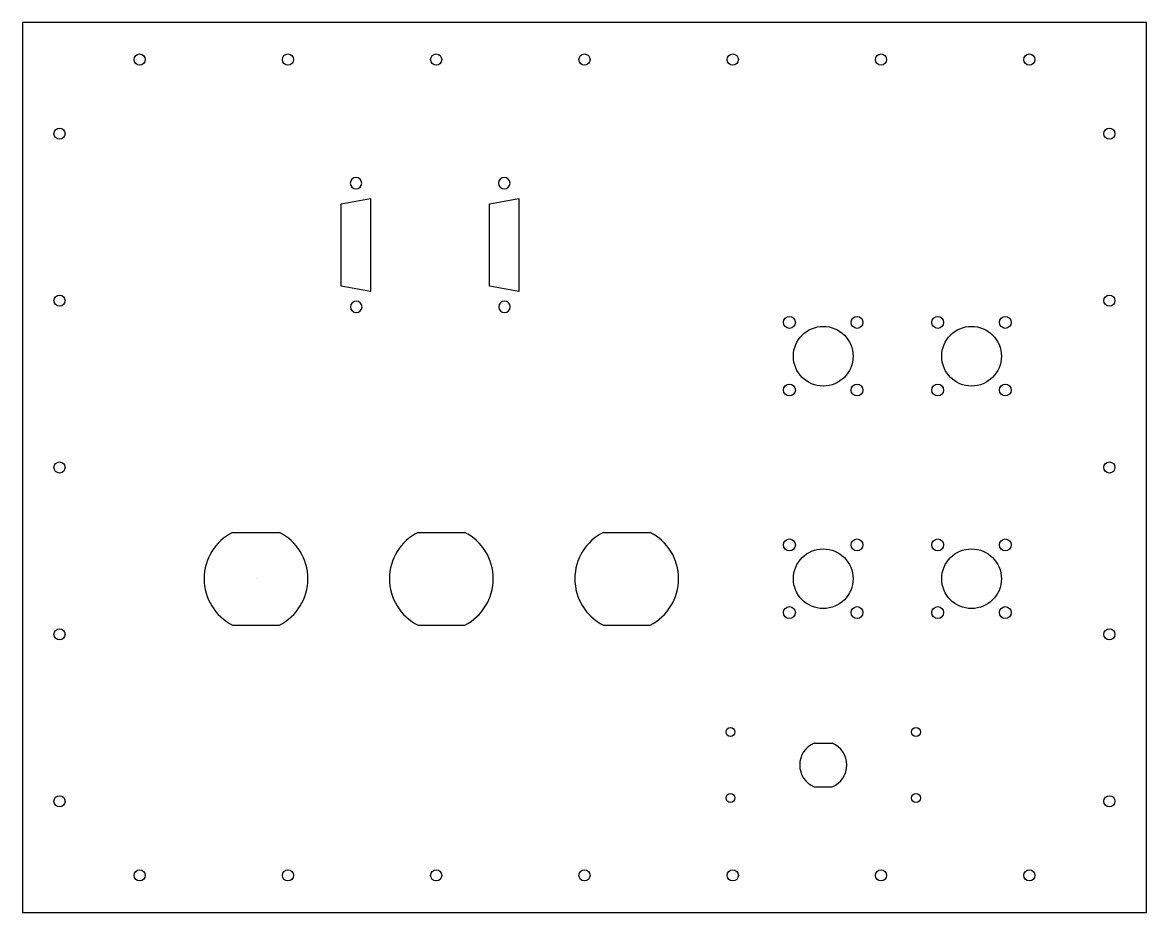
# Model space of a CAD drawing. Header units: inches. Extents: x 39 to 342, y -205 to 35.
import ezdxf

# ---------------------------------------------------------------- set-up
doc = ezdxf.new("R2010")
doc.units = ezdxf.units.IN
doc.header["$MEASUREMENT"] = 0

# ---------------------------------------------------------------- blocks, each defined once
blk = doc.blocks.new('*U2')
blk.add_circle((0, 0), 1.5)
blk = doc.blocks.new('*U3')
at = {"color": 0, "linetype": 'ByBlock', "lineweight": -2, "transparency": 16777216}
for p in [(0, 0), (40, 0), (80, 0), (120, 0), (160, 0), (200, 0), (240, 0)]:
    blk.add_blockref('*U2', p, dxfattribs=at)
blk = doc.blocks.new('*U4')
blk.add_circle((0, 0), 1.5)
blk = doc.blocks.new('*U6')
at = {"color": 0, "linetype": 'ByBlock', "lineweight": -2, "transparency": 16777216}
for p in [(0, 0), (40, 0), (80, 0), (120, 0), (160, 0), (200, 0), (240, 0)]:
    blk.add_blockref('*U4', p, dxfattribs=at)

msp = doc.modelspace()

# ---------------------------------------------------------------- linework, layer by layer
for p, q in [((39.29, 35.13), (39.29, -204.87)), ((342.49, 35.13), (39.29, 35.13)), ((342.49, -204.87), (342.49, 35.13)), ((125.3, -13.77), (133.2, -12.37)), ((125.3, -35.97), (125.3, -13.77)), ((133.2, -12.37), (133.2, -37.37)), ((165.3, -13.77), (173.2, -12.37)), ((165.3, -35.97), (165.3, -13.77)), ((173.2, -12.37), (173.2, -37.37)), ((133.2, -37.37), (125.3, -35.97)), ((173.2, -37.37), (165.3, -35.97)), ((95.99, -102.37), (108.6, -102.37)), ((145.99, -102.37), (158.6, -102.37)), ((195.99, -102.37), (208.6, -102.37)), ((102.29, -114.87), (102.29, -114.87)), ((95.99, -127.37), (108.6, -127.37)), ((145.99, -127.37), (158.6, -127.37)), ((195.99, -127.37), (208.6, -127.37)), ((252.86, -159.23), (257.73, -159.23)), ((252.85, -170.96), (257.73, -170.96)), ((39.29, -204.87), (342.49, -204.87))]:
    msp.add_line(p, q)
for centre, radius in [((49.29, 5.13), 1.5), ((332.49, 5.13), 1.5), ((49.29, -39.87), 1.5), ((332.49, -39.87), 1.5), ((246.17, -45.75), 1.6), ((264.41, -45.75), 1.6), ((286.17, -45.75), 1.6), ((304.41, -45.75), 1.6), ((255.29, -54.87), 8.05), ((295.29, -54.87), 8.05), ((246.17, -63.99), 1.6), ((264.41, -63.99), 1.6), ((286.17, -63.99), 1.6), ((304.41, -63.99), 1.6), ((49.29, -84.87), 1.5), ((332.49, -84.87), 1.5), ((246.17, -105.75), 1.6), ((264.41, -105.75), 1.6), ((286.17, -105.75), 1.6), ((304.41, -105.75), 1.6), ((255.29, -114.87), 8.05), ((295.29, -114.87), 8.05), ((246.17, -123.99), 1.6), ((264.41, -123.99), 1.6), ((286.17, -123.99), 1.6), ((304.41, -123.99), 1.6), ((49.29, -129.87), 1.5), ((332.49, -129.87), 1.5), ((230.27, -156.19), 1.2), ((280.31, -156.19), 1.2), ((230.27, -173.99), 1.2), ((280.31, -173.99), 1.2), ((49.29, -174.87), 1.5), ((332.49, -174.87), 1.5)]:
    msp.add_circle(centre, radius)
at = {"color": 7, "transparency": 33554539, "extrusion": (0, 0, -1)}
for centre in [(-129.25, -8.21), (-169.25, -8.21), (-129.33, -41.53), (-169.33, -41.53)]:
    msp.add_circle(centre, 1.55, dxfattribs=at)
for centre, radius, start, end in [((102.29, -114.87), 14, 116.7655, 243.2345), ((102.29, -114.87), 14, 296.7655, 423.2345), ((152.29, -114.87), 14, 116.7655, 243.2345), ((152.29, -114.87), 14, 296.7655, 423.2345), ((202.29, -114.87), 14, 116.7655, 243.2345), ((202.29, -114.87), 14, 296.7655, 423.2345), ((255.29, -165.09), 6.35, 112.5385, 247.4121), ((255.29, -165.09), 6.35, 292.5385, 67.4615)]:
    msp.add_arc(centre, radius, start, end)

# ---------------------------------------------------------------- block references
for name, p in [('*U3', (70.89, 25.13)), ('*U6', (70.89, -194.87))]:
    msp.add_blockref(name, p)

doc.saveas('drawing.dxf')
